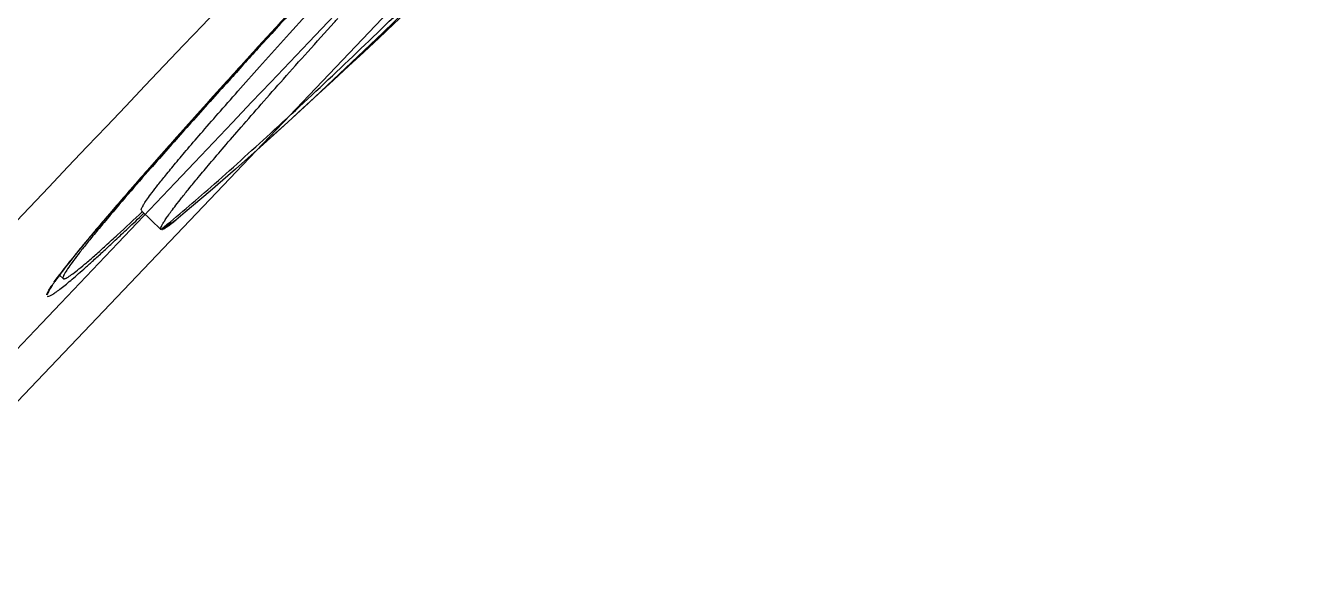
# Model space of a CAD drawing. Header units: millimetres. Extents: x 1145859089 to 1147511753, y -1047484727 to -1047247487.
# Drawn here: x 1147322572.2 to 1147322644.4, y -1047436654.8 to -1047436624.1 of the extents above; entities that cross this region are included whole.
import ezdxf
from ezdxf.xclip import XClip

# ---------------------------------------------------------------- set-up
doc = ezdxf.new("R2010")
doc.units = ezdxf.units.MM
doc.header["$LTSCALE"] = 100
doc.header["$MEASUREMENT"] = 0
doc.header["$XCLIPFRAME"] = 2
doc.layers.get('0').update_dxf_attribs({"linetype": 'CONTINUOUS'})
doc.layers.add('XREF', color=135, linetype='CONTINUOUS')
doc.layers.add('단지배치도$0$W240910', color=135, linetype='CONTINUOUS')

# ---------------------------------------------------------------- blocks, each defined once
blk = doc.blocks.new('단지배치도$0$zw$9902')
at = {"layer": '단지배치도$0$W240910', "linetype": 'ByBlock', "ltscale": 20}
for p, q in [((62296.523, -65279.298), (62410.382, -65159.882)), ((62321.532, -65254.026), (62320.348, -65255.164)), ((62314.734, -65254.393), (62313.853, -65255.357)), ((62313.853, -65255.357), (62312.994, -65256.299)), ((62320.348, -65255.164), (62318.918, -65256.523)), ((62312.994, -65256.299), (62312.159, -65257.219)), ((62318.918, -65256.523), (62317.521, -65257.839)), ((62312.159, -65257.219), (62311.479, -65257.969)), ((62311.479, -65257.969), (62310.816, -65258.704)), ((62317.521, -65257.839), (62316.124, -65259.14)), ((62310.816, -65258.704), (62310.168, -65259.423)), ((62316.124, -65259.14), (62314.753, -65260.4)), ((62310.168, -65259.423), (62309.536, -65260.127)), ((62309.536, -65260.127), (62308.921, -65260.815)), ((62314.753, -65260.4), (62313.403, -65261.623)), ((62308.921, -65260.815), (62308.322, -65261.487)), ((62307.741, -65262.142), (62307.179, -65262.778)), ((62308.322, -65261.487), (62307.741, -65262.142)), ((62313.403, -65261.623), (62312.014, -65262.86)), ((62307.179, -65262.778), (62306.636, -65263.397)), ((62312.014, -65262.86), (62310.589, -65264.102)), ((62306.636, -65263.397), (62306.215, -65263.877)), ((62306.215, -65263.877), (62305.808, -65264.345)), ((62310.589, -65264.102), (62309.182, -65265.296)), ((62305.415, -65264.799), (62305.036, -65265.238)), ((62305.808, -65264.345), (62305.415, -65264.799)), ((62304.672, -65265.664), (62304.324, -65266.073)), ((62305.036, -65265.238), (62304.672, -65265.664)), ((62307.806, -65266.268), (62306.705, -65265.218)), ((62306.838, -65265.358), (62306.845, -65265.352)), ((62309.182, -65265.296), (62308.649, -65265.738)), ((62303.992, -65266.467), (62303.677, -65266.843)), ((62304.324, -65266.073), (62303.992, -65266.467)), ((62303.453, -65267.113), (62303.24, -65267.372)), ((62303.677, -65266.843), (62303.453, -65267.113)), ((62302.847, -65267.856), (62302.669, -65268.08)), ((62303.038, -65267.62), (62302.847, -65267.856)), ((62303.24, -65267.372), (62303.038, -65267.62)), ((62302.255, -65268.612), (62302.166, -65268.729)), ((62302.35, -65268.488), (62302.255, -65268.612)), ((62302.45, -65268.358), (62302.35, -65268.488)), ((62302.557, -65268.222), (62302.45, -65268.358)), ((62302.669, -65268.08), (62302.557, -65268.222)), ((62301.702, -65269.387), (62301.684, -65269.415)), ((62301.721, -65269.357), (62301.702, -65269.387)), ((62301.742, -65269.324), (62301.721, -65269.357)), ((62301.765, -65269.29), (62301.742, -65269.324)), ((62301.789, -65269.253), (62301.765, -65269.29)), ((62301.815, -65269.215), (62301.789, -65269.253)), ((62301.843, -65269.174), (62301.815, -65269.215)), ((62301.873, -65269.132), (62301.843, -65269.174)), ((62301.904, -65269.088), (62301.873, -65269.132)), ((62301.936, -65269.042), (62301.904, -65269.088)), ((62301.971, -65268.994), (62301.936, -65269.042)), ((62302.007, -65268.945), (62301.971, -65268.994)), ((62302.083, -65268.84), (62302.007, -65268.945)), ((62302.166, -65268.729), (62302.083, -65268.84)), ((62302.3, -65269.035), (62302.088, -65268.833)), ((62301.615, -65269.534), (62301.614, -65269.536)), ((62301.622, -65269.521), (62301.615, -65269.534)), ((62301.631, -65269.505), (62301.622, -65269.521)), ((62301.642, -65269.486), (62301.631, -65269.505)), ((62301.654, -65269.465), (62301.642, -65269.486)), ((62301.668, -65269.441), (62301.654, -65269.465)), ((62301.684, -65269.415), (62301.668, -65269.441))]:
    blk.add_line(p, q, dxfattribs=at)
at = {"layer": '단지배치도$0$W240910'}
for radius in [11431.377, 11931.377]:
    blk.add_arc((57394.291, -57699.4), radius, 251.6277496, 321.4181311, dxfattribs=at)
at = {"layer": '단지배치도$0$W240910', "linetype": 'ByBlock', "ltscale": 20}
for centre, radius, start, end in [((83110.002, -85034.369), 28703.079, 136.1634005, 136.5659855), ((82768.959, -84709.197), 28226.861, 136.1617134, 136.5676793), ((63048.034, -65925.097), 993.71, 137.333182, 137.679463)]:
    blk.add_arc(centre, radius, start, end, dxfattribs=at)
blk.add_ellipse((61988.099, -64900.376), major_axis=(11.578, -485.991), ratio=1, start_param=0.708795, end_param=0.862005, dxfattribs=at)
for points, start_tangent, end_tangent in [([(62371.085, -65196.456), (62370.844, -65196.657), (62370.486, -65196.965), (62370.093, -65197.312), (62369.647, -65197.711), (62369.129, -65198.185), (62368.516, -65198.752), (62367.797, -65199.427), (62366.964, -65200.216), (62366.012, -65201.13), (62364.926, -65202.181), (62363.69, -65203.388), (62362.286, -65204.77), (62360.696, -65206.347), (62358.901, -65208.139), (62356.877, -65210.174), (62354.598, -65212.478), (62352.035, -65215.085), (62349.151, -65218.036), (62345.906, -65221.375), (62342.269, -65225.141), (62338.116, -65229.467), (62333.659, -65234.141), (62329.499, -65238.532), (62325.892, -65242.364), (62322.7, -65245.775), (62319.88, -65248.807), (62317.389, -65251.5), (62315.187, -65253.895), (62313.244, -65256.022), (62311.532, -65257.907), (62310.026, -65259.577), (62308.707, -65261.051), (62307.554, -65262.349), (62306.551, -65263.489), (62305.68, -65264.488), (62304.926, -65265.361), (62304.283, -65266.116), (62303.741, -65266.76), (62303.29, -65267.304), (62302.909, -65267.771), (62302.58, -65268.182), (62302.287, -65268.557), (62302.081, -65268.827)], (-0.770509, -0.637429), (-0.600025, -0.799981)), ([(62306.725, -65265.197), (62306.696, -65265.149), (62306.748, -65265.017), (62306.862, -65264.817), (62307.044, -65264.547), (62307.3, -65264.196), (62307.641, -65263.754), (62308.08, -65263.207), (62308.631, -65262.537), (62309.319, -65261.722), (62310.163, -65260.739), (62311.16, -65259.595), (62312.291, -65258.313), (62313.531, -65256.922), (62314.882, -65255.419), (62316.335, -65253.815)], (-0.717911, 0.696135), (0.672573, 0.740031)), ([(62307.806, -65266.268), (62310.622, -65263.873), (62313.988, -65260.851), (62321.371, -65253.873)], (0.773293, 0.634049), (0.717769, 0.696282)), ([(62307.806, -65266.268), (62307.812, -65266.149), (62307.859, -65266.042), (62307.938, -65265.903), (62308.05, -65265.727), (62308.199, -65265.509), (62308.395, -65265.239), (62308.649, -65264.904), (62308.975, -65264.487), (62309.392, -65263.968), (62309.917, -65263.329), (62310.567, -65262.554), (62311.366, -65261.617), (62312.334, -65260.498), (62313.463, -65259.207), (62314.719, -65257.788), (62316.088, -65256.255), (62317.579, -65254.599), (62317.778, -65254.379)], (-0.723579, 0.690242), (0.67075, 0.741683)), ([(62313.295, -65256.055), (62311.652, -65257.867), (62309.504, -65260.256), (62307.603, -65262.398), (62307.237, -65262.814)], (-0.673007, -0.739636), (-0.6596, -0.751617)), ([(62307.237, -65262.814), (62305.966, -65264.273), (62304.61, -65265.864), (62304.041, -65266.548), (62303.548, -65267.154), (62303.134, -65267.68), (62302.799, -65268.124), (62302.546, -65268.484), (62302.377, -65268.757), (62302.325, -65268.86), (62302.295, -65268.942), (62302.286, -65269), (62302.3, -65269.035)], (-0.6596, -0.751617), (0.601264, -0.79905)), ([(62301.386, -65270.028), (62301.486, -65270.03), (62301.583, -65269.988), (62301.724, -65269.906), (62301.92, -65269.772), (62302.176, -65269.579), (62302.477, -65269.339), (62302.807, -65269.063), (62303.166, -65268.754), (62303.56, -65268.407), (62304.007, -65268.006), (62304.527, -65267.531), (62305.142, -65266.961), (62305.863, -65266.285), (62306.697, -65265.493), (62306.838, -65265.358)], (0.723333, -0.6905), (0.722856, 0.690998)), ([(62302.3, -65269.035), (62302.336, -65269.047), (62302.393, -65269.036), (62302.473, -65269.001), (62302.574, -65268.944), (62302.839, -65268.762), (62303.186, -65268.493), (62303.614, -65268.137), (62304.12, -65267.698), (62304.702, -65267.177), (62305.358, -65266.576), (62306.753, -65265.269)], (0.826794, -0.562505), (0.725381, 0.688347)), ([(62308.649, -65265.738), (62308.535, -65265.831), (62308.328, -65265.994), (62308.16, -65266.116), (62308.027, -65266.203), (62307.924, -65266.257), (62307.806, -65266.268)], (-0.771952, -0.635681), (-0.723579, 0.690242)), ([(62302.081, -65268.827), (62302.026, -65268.901), (62301.799, -65269.214), (62301.673, -65269.398)], (-0.600025, -0.799981), (-0.556967, -0.830535)), ([(62301.673, -65269.398), (62301.618, -65269.48), (62301.493, -65269.684), (62301.417, -65269.829), (62301.379, -65269.929), (62301.386, -65270.028)], (-0.556967, -0.830535), (0.723211, -0.690627))]:
    blk.add_spline(points, degree=3, dxfattribs=dict(at, start_tangent=start_tangent, end_tangent=end_tangent))
blk = doc.blocks.new('단지배치도')
blk.add_blockref('단지배치도$0$zw$9902', (141034.193, 142437.157))

msp = doc.modelspace()

# ---------------------------------------------------------------- block references
at = {"layer": 'XREF'}
ref = msp.add_blockref('단지배치도', (1147119237.834579, -1047513806.462535), dxfattribs=at)
XClip(ref).set_block_clipping_path([(72982.4064819524, 34919.7593965302), (360382.4067475507, 255319.7593436702)])

doc.saveas('drawing.dxf')
